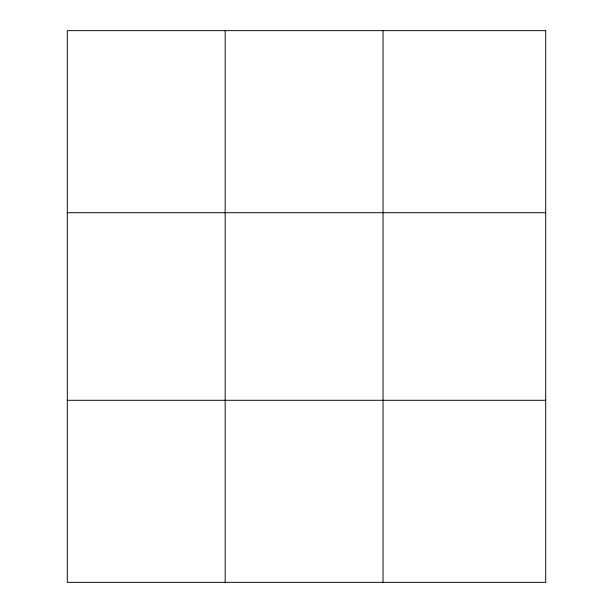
<?xml version="1.0" encoding="UTF-8"?>
<svg xmlns="http://www.w3.org/2000/svg" width="613" height="613" viewBox="0 0 613 613"><rect width="100%" height="100%" fill="white"/><g stroke="black" fill="none" stroke-linecap="round" stroke-linejoin="round"><path stroke-width="0.92" d="M225.17 582.35L225.17 30.65M383.041 582.35L383.041 30.65M67.3 212.711L545.7 212.711M67.3 400.289L545.7 400.289M545.7 30.65L545.7 582.35L67.3 582.35L67.3 30.65L545.7 30.65"/></g></svg>
